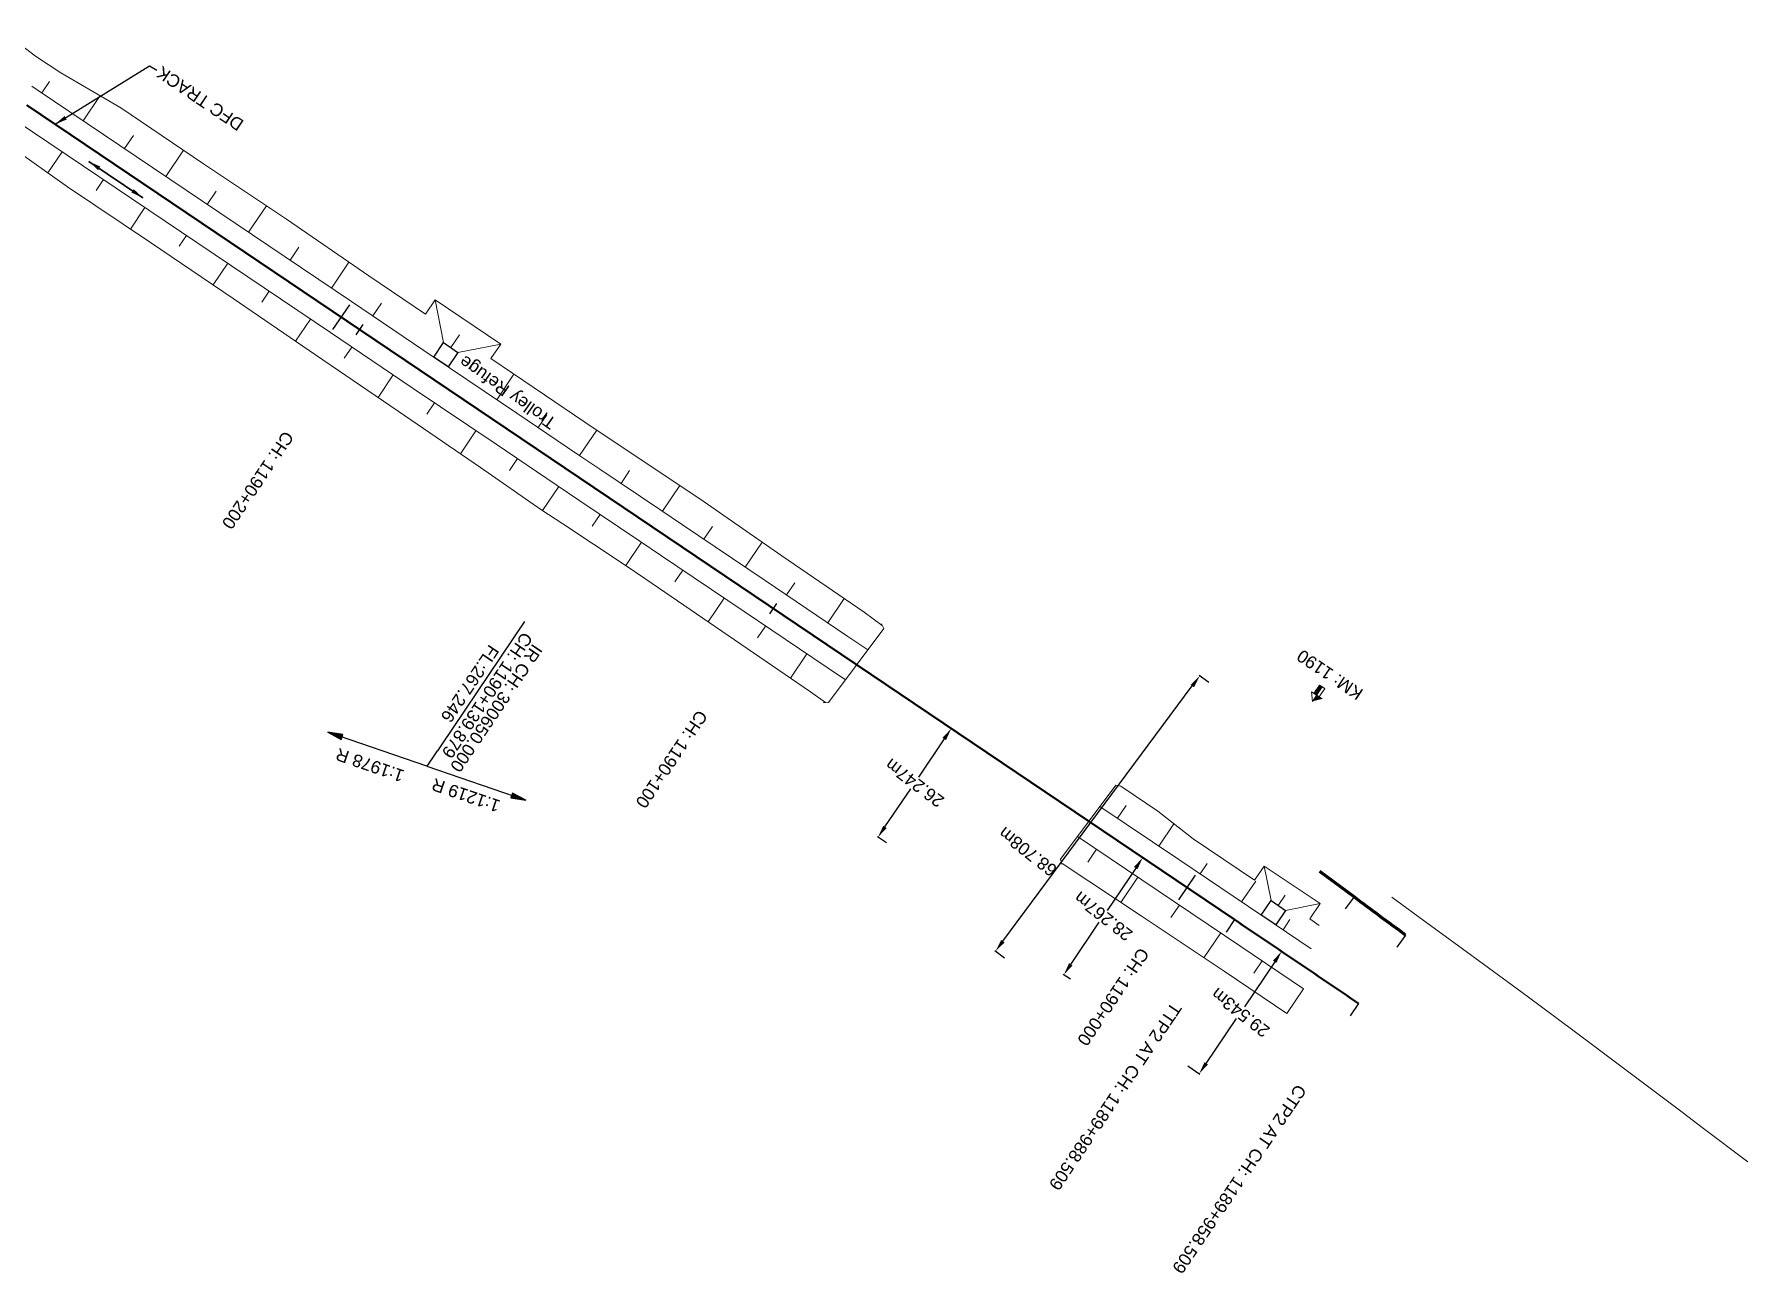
# Model space of a CAD drawing. Header units: metres. Extents: x 638322 to 644522, y 3380053 to 3384620.
# Drawn here: x 644178.4 to 644521.7, y 3380053 to 3380301.8 of the extents above; entities that cross this region are included whole.
import ezdxf
from ezdxf.enums import TextEntityAlignment as Align

# ---------------------------------------------------------------- set-up
doc = ezdxf.new("R2010")
doc.units = ezdxf.units.M
doc.header["$MEASUREMENT"] = 0
doc.linetypes.add('CENTER2', pattern=[1.125, 0.75, -0.125, 0.125, -0.125])
doc.layers.get('Defpoints').update_dxf_attribs({"lineweight": 0})
for name, color, linetype, lineweight in [('C-ALIG-DG-CURVE', 1, 'CENTER2', 70), ('C-ALIG-DG-LINE', 1, 'CENTER2', 70), ('C-ALIG-DG-SPIRAL', 1, 'CENTER2', 70), ('C-ALIG-LABL-DG', 1, 'Continuous', 25), ('C-ALIG-LABL-DG-MARK', 1, 'Continuous', 25), ('Km post', 1, 'Continuous', 13), ('PROPOSED DFCC TOE LINE', 239, 'Continuous', 0), ('PROPOSED DFCC TOE SLOPES', 239, 'Continuous', 0), ('PROPOSED DFCC TRACK', 1, 'Continuous', 0), ('PROPOSED FORMATION LINE - PLAN', 187, 'Continuous', 0), ('PROPOSED GRADES IN PLAN', 10, 'Continuous', 0)]:
    doc.layers.add(name, color=color, linetype=linetype, lineweight=lineweight)
for name, color, linetype in [('C-ROAD-MARK', 212, 'Continuous'), ('Dimension', 10, 'Continuous'), ('Layer3', 1, 'Continuous'), ('Trolley Refuse', 10, 'Continuous')]:
    doc.layers.add(name, color=color, linetype=linetype)
doc.styles.add('Arial', font='arial.ttf')
doc.styles.get("Standard").update_dxf_attribs({"font": 'arial.ttf'})
doc.styles.add('Style-Arial', font='arial.ttf')
doc.dimstyles.new('ISO-25', dxfattribs={"dimtxt": 2.5, "dimasz": 2.5, "dimexe": 1.25, "dimexo": 0.625, "dimtad": 1, "dimtxsty": 'Standard', "dimcen": 2.5, "dimadec": 0, "dimazin": 0, "dimtfac": 1, "dimtmove": 0, "dimatfit": 3, "dimfxl": 1, "dimarcsym": 0})
doc.dimstyles.get("Standard").update_dxf_attribs({"dimtxt": 2.5, "dimasz": 2.5, "dimexe": 0.18, "dimexo": 0.0625, "dimgap": 0.09, "dimtad": 0, "dimtih": 1, "dimtoh": 1, "dimdec": 3, "dimzin": 0, "dimdsep": 46, "dimtxsty": 'Standard', "dimcen": 0.09, "dimazin": 0, "dimtfac": 1, "dimtdec": 3, "dimtofl": 0, "dimtmove": 0, "dimatfit": 3, "dimfxl": 1, "dimtolj": 1, "dimtzin": 0, "dimarcsym": 0})

# ---------------------------------------------------------------- blocks, each defined once
blk = doc.blocks.new('*D383')
at = {"layer": 'Defpoints', "color": 0, "transparency": 16777216}
for p in [(644411.93, 3380173.22), (644413.85, 3380171.79), (644372.91, 3380116.61)]:
    blk.add_point(p, dxfattribs=at)
at = {"layer": 'Dimension', "color": 0, "lineweight": -2, "transparency": 16777216}
for p, q in [((644372.48, 3380120.05), (644410.44, 3380171.21)), ((644413.75, 3380171.87), (644411.83, 3380173.29)), ((644372.81, 3380116.69), (644370.89, 3380118.11))]:
    blk.add_line(p, q, dxfattribs=at)
at = {"layer": 'Dimension', "color": 0, "transparency": 16777216}
for points in [[(644410.11, 3380171.46), (644410.78, 3380170.96), (644411.93, 3380173.22)], [(644372.15, 3380120.3), (644372.82, 3380119.8), (644370.99, 3380118.04)]]:
    blk.add_solid(points, dxfattribs=at)
at = {"layer": 'Dimension', "color": 0, "lineweight": 0, "transparency": 16777216, "insert": (644377.48, 3380138.01), "char_height": 2.5, "attachment_point": 5, "rotation": 142, "style": 'Style-Arial'}
blk.add_mtext('\\A1;68.708m', dxfattribs=at)
blk = doc.blocks.new('TerminatorOpen_0.5')
at = {"color": 0, "linetype": 'ByBlock', "lineweight": -2}
for q in [(-1, 0.25), (-1, 0), (-1, -0.25)]:
    blk.add_line((0, 0), q, dxfattribs=at)
blk = doc.blocks.new('*D377')
at = {"layer": 'Defpoints', "color": 0, "transparency": 16777216}
for p in [(644362.13, 3380162.66), (644363.9, 3380161.46), (644349.23, 3380139.7)]:
    blk.add_point(p, dxfattribs=at)
at = {"layer": 'Dimension', "color": 0, "lineweight": -2, "transparency": 16777216}
for p, q in [((644360.73, 3380160.59), (644355.58, 3380152.94)), ((644363.8, 3380161.53), (644362.02, 3380162.73)), ((644348.85, 3380142.97), (644354.01, 3380150.62)), ((644349.13, 3380139.77), (644347.35, 3380140.97))]:
    blk.add_line(p, q, dxfattribs=at)
at = {"layer": 'Dimension', "color": 0, "transparency": 16777216}
for points in [[(644360.38, 3380160.82), (644361.08, 3380160.35), (644362.13, 3380162.66)], [(644348.51, 3380143.2), (644349.2, 3380142.74), (644347.45, 3380140.9)]]:
    blk.add_solid(points, dxfattribs=at)
at = {"layer": 'Dimension', "color": 0, "lineweight": 0, "transparency": 16777216, "insert": (644354.79, 3380151.78), "char_height": 2.5, "attachment_point": 5, "rotation": 143, "style": 'Style-Arial'}
blk.add_mtext('\\A1;26.247m', dxfattribs=at)
blk = doc.blocks.new('*D378')
at = {"layer": 'Defpoints', "color": 0, "transparency": 16777216}
for p in [(644400.5, 3380136.79), (644401.94, 3380135.82), (644386.13, 3380112.38)]:
    blk.add_point(p, dxfattribs=at)
at = {"layer": 'Dimension', "color": 0, "lineweight": -2, "transparency": 16777216}
for p, q in [((644401.83, 3380135.89), (644400.4, 3380136.86)), ((644399.1, 3380134.71), (644393.38, 3380126.23)), ((644386.09, 3380115.42), (644391.81, 3380123.9)), ((644386.03, 3380112.45), (644384.59, 3380113.42))]:
    blk.add_line(p, q, dxfattribs=at)
at = {"layer": 'Dimension', "color": 0, "transparency": 16777216}
for points in [[(644398.76, 3380134.95), (644399.45, 3380134.48), (644400.5, 3380136.79)], [(644385.75, 3380115.66), (644386.44, 3380115.19), (644384.7, 3380113.35)]]:
    blk.add_solid(points, dxfattribs=at)
at = {"layer": 'Dimension', "color": 0, "lineweight": 0, "transparency": 16777216, "insert": (644392.6, 3380125.07), "char_height": 2.5, "attachment_point": 5, "rotation": 142, "style": 'Style-Arial'}
blk.add_mtext('\\A1;28.267m', dxfattribs=at)
blk = doc.blocks.new('*D379')
at = {"layer": 'Defpoints', "color": 0, "transparency": 16777216}
for p in [(644425.93, 3380119.64), (644428.34, 3380118.01), (644409.41, 3380095.15)]:
    blk.add_point(p, dxfattribs=at)
at = {"layer": 'Dimension', "color": 0, "lineweight": -2, "transparency": 16777216}
for p, q in [((644426.03, 3380119.57), (644428.45, 3380117.94)), ((644426.95, 3380115.94), (644420.87, 3380106.93)), ((644413.23, 3380095.59), (644419.3, 3380104.6)), ((644409.52, 3380095.08), (644411.93, 3380093.45))]:
    blk.add_line(p, q, dxfattribs=at)
at = {"layer": 'Dimension', "color": 0, "transparency": 16777216}
for points in [[(644426.6, 3380116.17), (644427.29, 3380115.71), (644428.34, 3380118.01)], [(644412.88, 3380095.82), (644413.57, 3380095.36), (644411.83, 3380093.52)]]:
    blk.add_solid(points, dxfattribs=at)
at = {"layer": 'Dimension', "color": 0, "lineweight": 0, "transparency": 16777216, "insert": (644420.09, 3380105.77), "char_height": 2.5, "attachment_point": 5, "rotation": 142, "style": 'Style-Arial'}
blk.add_mtext('\\A1;29.543m', dxfattribs=at)
blk = doc.blocks.new('Tick Hor')
at = {"color": 1}
blk.add_lwpolyline([(-0.5, 0), (0.5, 0)], dxfattribs=at)
blk = doc.blocks.new('Direction')
h = blk.add_hatch(color=256)
h.dxf.hatch_style = 1
h.paths.add_polyline_path([(-5.537, 0), (-4.745, -0.129), (-4.745, 0.135)])
blk.add_lwpolyline([(-5.537, 0), (-4.745, -0.129), (-4.745, 0.135)], close=True)
blk.add_lwpolyline([(0, 0), (-5.537, 0)])
blk = doc.blocks.new('KM Post')
at = {"layer": 'Km post', "lineweight": 13}
h = blk.add_hatch(color=256, dxfattribs=at)
h.paths.add_polyline_path([(0, -8.9), (1.63, -8.9), (1.63, -3.79), (0, -3.79)])
h.paths.add_polyline_path([(0, -3.79), (0, 0), (-3.36, -3.79)])
for p, q in [((0, -8.9), (0, 0)), ((3.13, -3.79), (0, 0)), ((3.13, -3.79), (-3.36, -3.79))]:
    blk.add_line(p, q, dxfattribs=at)
blk.add_lwpolyline([(1.63, -3.79), (1.63, -8.9), (-1.63, -8.9), (-1.63, -3.79)], dxfattribs=at)

msp = doc.modelspace()

# ---------------------------------------------------------------- linework, layer by layer
at = {"layer": 'C-ALIG-DG-CURVE', "color": 5, "linetype": 'Continuous', "lineweight": 70, "flags": 128}
msp.add_lwpolyline([(644453.1756, 3380121.3062, -0.00106977), (644442.8504, 3380128.9341)], format="xyb", dxfattribs=at)
at = {"layer": 'C-ALIG-DG-LINE', "color": 1, "linetype": 'Continuous', "lineweight": 50, "flags": 128}
msp.add_lwpolyline([(644418.8871, 3380124.3897), (644176.8766, 3380287.5685)], dxfattribs=at)
at = {"layer": 'C-ALIG-DG-LINE', "color": 5, "linetype": 'Continuous', "lineweight": 70, "flags": 128}
msp.add_lwpolyline([(644442.8504, 3380128.9341), (644435.978, 3380134.0339)], dxfattribs=at)
at = {"layer": 'C-ALIG-DG-SPIRAL', "color": 1, "linetype": 'Continuous', "lineweight": 50, "flags": 128}
msp.add_lwpolyline([(644443.7452, 3380107.5947), (644442.9443, 3380108.1379), (644442.1433, 3380108.681), (644441.3422, 3380109.2239), (644440.541, 3380109.7667), (644439.7398, 3380110.3094), (644438.9384, 3380110.8519), (644438.137, 3380111.3944), (644437.3355, 3380111.9367), (644436.5339, 3380112.4789), (644435.7322, 3380113.021), (644434.9305, 3380113.563), (644434.1288, 3380114.105), (644433.3269, 3380114.6468), (644432.525, 3380115.1885), (644431.7231, 3380115.7302), (644430.9211, 3380116.2718), (644430.119, 3380116.8133), (644429.3169, 3380117.3548), (644428.5148, 3380117.8961), (644427.7126, 3380118.4375), (644426.9104, 3380118.9788), (644426.1082, 3380119.52), (644425.3059, 3380120.0612), (644424.5036, 3380120.6023), (644423.7013, 3380121.1434), (644422.8989, 3380121.6845), (644422.0966, 3380122.2256), (644421.2942, 3380122.7667), (644420.4918, 3380123.3077), (644419.6895, 3380123.8487), (644418.8871, 3380124.3897)], dxfattribs=at)
at = {"layer": 'C-ALIG-LABL-DG', "color": 1, "linetype": 'Continuous', "lineweight": 25}
msp.add_line((644409.3596, 3380130.8138), (644407.962, 3380128.7409), dxfattribs=at)
at = {"layer": 'C-ALIG-LABL-DG-MARK', "color": 1, "linetype": 'Continuous', "lineweight": 25}
for p, q in [((644442.8504, 3380128.9341), (644441.0627, 3380126.5249)), ((644418.8871, 3380124.3897), (644417.2099, 3380121.9023)), ((644453.1756, 3380121.3062), (644451.3982, 3380118.8895)), ((644443.7452, 3380107.5947), (644442.061, 3380105.112))]:
    msp.add_line(p, q, dxfattribs=at)
at = {"layer": 'C-ROAD-MARK', "color": 212, "linetype": 'Continuous', "lineweight": -3}
msp.add_circle((644232.651, 3380249.9619), 0.015, dxfattribs=at)
msp.add_circle((644232.651, 3380249.9619), 0.015, dxfattribs=at)
at = {"layer": 'Layer3', "color": 1, "linetype": 'Continuous', "lineweight": -3}
msp.add_lwpolyline([(644239.848, 3380245.1092), (644176.8766, 3380287.5685)], dxfattribs=at)
at = {"layer": 'Layer3', "color": 212, "linetype": 'Continuous', "lineweight": -3}
for centre in [(644232.651, 3380249.9619), (644232.651, 3380249.9619), (644239.848, 3380245.1092), (644239.848, 3380245.1092)]:
    msp.add_circle(centre, 0.015, dxfattribs=at)
at = {"layer": 'PROPOSED DFCC TOE LINE', "lineweight": 0, "flags": 128}
for points in [[(644172.85, 3380301.7867), (644178.6182, 3380297.3962), (644183.7321, 3380294.087), (644195.7588, 3380287.0448), (644212.3144, 3380275.8237), (644228.9402, 3380264.7066), (644245.4317, 3380253.3903), (644256.7822, 3380245.6799), (644258.7243, 3380248.5602), (644271.848, 3380239.7113), (644269.8795, 3380236.7919), (644278.5285, 3380230.9266), (644290.7623, 3380222.6863), (644295.1392, 3380219.7872), (644307.4059, 3380211.5956), (644311.7657, 3380208.6712), (644328.2103, 3380197.2854), (644344.6966, 3380185.9614), (644348.2919, 3380183.3345)], [(644336.958, 3380167.8618), (644333.9511, 3380170.0248), (644317.4549, 3380181.3341), (644300.9294, 3380192.5999), (644296.5794, 3380195.5388), (644284.2973, 3380203.7076), (644279.9091, 3380206.5899), (644267.7682, 3380214.9681), (644251.2812, 3380226.291), (644234.7375, 3380237.5298), (644218.2392, 3380248.8359), (644201.6822, 3380260.055), (644185.0698, 3380271.1919), (644173.7348, 3380279.2599)], [(644396.1312, 3380151.0991), (644403.5655, 3380146.1055), (644410.5929, 3380140.5932), (644422.935, 3380132.2703), (644424.8652, 3380135.1329), (644436.0577, 3380127.5862), (644433.9922, 3380124.5228), (644435.8609, 3380123.1828)], [(644429.3851, 3380105.5961), (644416.8258, 3380114.0624), (644400.1724, 3380125.1385), (644384.3538, 3380135.6147)]]:
    msp.add_lwpolyline(points, dxfattribs=at)
at = {"layer": 'PROPOSED DFCC TOE SLOPES', "flags": 128}
for points in [[(644179.8814, 3380290.0654), (644181.4105, 3380292.3326)], [(644188.1724, 3380284.475), (644191.5621, 3380289.5022)], [(644196.4637, 3380278.8845), (644198.2414, 3380281.5209)], [(644183.9795, 3380278.2565), (644181.1144, 3380274.0073)], [(644183.9795, 3380278.2565), (644181.1144, 3380274.0073)], [(644204.755, 3380273.2939), (644208.2968, 3380278.5468)], [(644192.2708, 3380272.666), (644190.8077, 3380270.4961)], [(644213.0463, 3380267.7034), (644214.8195, 3380270.3332)], [(644200.5621, 3380267.0755), (644197.6508, 3380262.7577)], [(644221.3377, 3380262.1129), (644224.9056, 3380267.4045)], [(644208.8534, 3380261.4849), (644207.3981, 3380259.3265)], [(644229.629, 3380256.5224), (644231.4064, 3380259.1585)], [(644237.9203, 3380250.9318), (644241.4296, 3380256.1365)], [(644217.1448, 3380255.8944), (644214.2212, 3380251.5585)], [(644225.4361, 3380250.3039), (644223.9603, 3380248.1152)], [(644246.2116, 3380245.3413), (644247.9502, 3380247.9198)], [(644260.3891, 3380240.0032), (644258.7243, 3380248.5602)], [(644233.7274, 3380244.7133), (644230.7338, 3380240.2735)], [(644242.0187, 3380239.1228), (644240.5067, 3380236.8803)], [(644261.8401, 3380239.0249), (644263.5631, 3380241.5803)], [(644263.2911, 3380238.0465), (644271.848, 3380239.7113)], [(644250.31, 3380233.5323), (644247.2665, 3380229.0183)], [(644271.0856, 3380228.5697), (644274.5115, 3380233.6507)], [(644258.6013, 3380227.9417), (644257.0625, 3380225.6595)], [(644279.3769, 3380222.9792), (644281.0869, 3380225.5153)], [(644266.8927, 3380222.3512), (644263.7672, 3380217.7159)], [(644287.6682, 3380217.3886), (644291.0927, 3380222.4675)], [(644275.184, 3380216.7607), (644273.5941, 3380214.4028)], [(644295.9595, 3380211.7981), (644297.6893, 3380214.3636)], [(644304.2508, 3380206.2076), (644307.735, 3380211.3749)], [(644283.4753, 3380211.1701), (644280.2403, 3380206.3723)], [(644291.7666, 3380205.5796), (644290.1746, 3380203.2185)], [(644312.5422, 3380200.617), (644314.2697, 3380203.1792)], [(644300.0579, 3380199.9891), (644296.9077, 3380195.317)], [(644320.8335, 3380195.0265), (644324.2196, 3380200.0485)], [(644308.3493, 3380194.3985), (644306.7655, 3380192.0497)], [(644329.1248, 3380189.436), (644330.7887, 3380191.9037)], [(644316.6406, 3380188.808), (644313.4446, 3380184.068)], [(644337.4161, 3380183.8454), (644340.6958, 3380188.7095)], [(644324.9319, 3380183.2175), (644323.3158, 3380180.8207)], [(644333.2232, 3380177.6269), (644329.9479, 3380172.7693)], [(644395.4553, 3380144.7117), (644397.1655, 3380147.248)], [(644403.7466, 3380139.1212), (644406.7642, 3380143.5965)], [(644391.2624, 3380138.4932), (644389.5252, 3380135.9167)], [(644399.5537, 3380132.9027), (644396.1257, 3380127.8185)], [(644412.038, 3380133.5306), (644413.4489, 3380135.6232)], [(644426.2154, 3380128.1926), (644424.8652, 3380135.1329)], [(644420.3293, 3380127.9401), (644423.1508, 3380132.1248)], [(644427.6664, 3380127.2142), (644429.0639, 3380129.2869)], [(644407.8451, 3380127.3121), (644406.1514, 3380124.8003)], [(644429.1174, 3380126.2359), (644436.0577, 3380127.5862)], [(644428.6206, 3380122.3496), (644429.9898, 3380124.3802)], [(644416.1364, 3380121.7216), (644412.7844, 3380116.7503)], [(644424.4277, 3380116.1311), (644422.7605, 3380113.6584)], [(644432.719, 3380110.5406), (644429.3851, 3380105.5961)]]:
    msp.add_lwpolyline(points, dxfattribs=at)
at = {"layer": 'PROPOSED DFCC TRACK', "color": 12, "flags": 128}
msp.add_lwpolyline([(644418.0003, 3380124.9876), (644232.651, 3380249.9619)], dxfattribs=at)
at = {"layer": 'PROPOSED DFCC TRACK', "linetype": 'Continuous', "flags": 128}
for points in [[(644336.4924, 3380167.8378), (644337.5435, 3380167.892), (644348.625, 3380182.6931), (644348.1399, 3380183.6271)], [(644384.2738, 3380135.4939), (644384.0297, 3380136.5177), (644395.0984, 3380151.3017), (644396.1312, 3380151.0991)]]:
    msp.add_lwpolyline(points, dxfattribs=at)
at = {"layer": 'PROPOSED FORMATION LINE - PLAN', "lineweight": 0, "flags": 128}
for points in [[(644241.9445, 3380248.2185), (644178.9731, 3380290.6778), (644177.9032, 3380291.3991)], [(644237.7516, 3380242), (644174.7802, 3380284.4593)], [(644345.4381, 3380178.4365), (644341.4403, 3380181.1321), (644324.8577, 3380192.3131), (644308.275, 3380203.4942), (644303.9223, 3380206.4291), (644291.6924, 3380214.6753), (644287.3397, 3380217.6101), (644275.1098, 3380225.8563), (644258.5271, 3380237.0374), (644241.9445, 3380248.2185)], [(644340.9376, 3380172.4254), (644337.2474, 3380174.9136), (644320.6648, 3380186.0946), (644304.0821, 3380197.2757), (644299.7294, 3380200.2106), (644287.4995, 3380208.4568), (644283.1468, 3380211.3917), (644270.9169, 3380219.6378), (644254.3342, 3380230.8189), (644237.7516, 3380242)], [(644434.282, 3380118.5323), (644424.3535, 3380125.2267), (644407.7708, 3380136.4078), (644391.9394, 3380147.0824)], [(644432.719, 3380110.5406), (644420.1606, 3380119.0082), (644403.5779, 3380130.1893), (644387.4389, 3380141.0713)], [(644521.7481, 3380075.8568), (644512.9106, 3380082.5642), (644508.6198, 3380085.805), (644501.9297, 3380090.8404), (644492.6086, 3380097.8205), (644490.921, 3380099.0799), (644479.8849, 3380107.2823), (644476.539, 3380109.7578), (644468.8213, 3380115.4478), (644460.4113, 3380121.6166), (644457.7304, 3380123.5761), (644450.4364, 3380128.8844)]]:
    msp.add_lwpolyline(points, dxfattribs=at)
at = {"layer": 'Trolley Refuse'}
for points in [[(644260.3891, 3380240.0032), (644263.2911, 3380238.0465), (644261.3344, 3380235.1446), (644258.4324, 3380237.1013)], [(644426.2154, 3380128.1926), (644429.1174, 3380126.2359), (644427.1607, 3380123.3339), (644424.2588, 3380125.2906)]]:
    msp.add_lwpolyline(points, close=True, dxfattribs=at)

# ---------------------------------------------------------------- block references
at = {"layer": 'C-ALIG-LABL-DG', "color": 1, "linetype": 'Continuous', "lineweight": 25}
for p, xscale, yscale, zscale, rotation in [((644239.848, 3380245.1092), 5.999999999999976, 5.999999999999976, 5.999999999999976, 236.0096508321234), ((644243.5333, 3380242.6244), 2.500000000000001, 2.500000000000001, 2.500000000000001, 236.0096510175833), ((644326.4464, 3380186.7191), 2.500000000000001, 2.500000000000001, 2.500000000000001, 236.0096510175833), ((644409.3596, 3380130.8138), 6.000000000000001, 6.000000000000001, 6.000000000000001, 236.0096510175833)]:
    msp.add_blockref('Tick Hor', p, dxfattribs=dict(at, xscale=xscale, yscale=yscale, zscale=zscale, rotation=rotation))

# ---------------------------------------------------------------- texts
at = {"layer": 'C-ALIG-LABL-DG', "color": 1, "linetype": 'Continuous', "lineweight": 25, "insert": (644443.5037, 3380168.2163), "char_height": 2.5, "width": 14.67118, "attachment_point": 1, "rotation": 146.009651, "style": 'Arial', "bg_fill": 3, "box_fill_scale": 1.04, "bg_fill_color": 256, "bg_fill_true_color": 13158600, "bg_fill_transparency": 0}
msp.add_mtext('KM: 1190', dxfattribs=at)
at = {"layer": 'PROPOSED DFCC TRACK', "color": 10, "linetype": 'Continuous', "lineweight": -3, "ltscale": 5}
msp.add_text(' DFC TRACK', height=2.5, rotation=145.992892, dxfattribs=at).set_placement((644204.0178, 3380295.5151), align=Align.RIGHT)
at = {"layer": 'PROPOSED GRADES IN PLAN', "color": 7, "insert": (644279.3191, 3380179.1592), "char_height": 2.5, "attachment_point": 4, "rotation": 236.0097, "line_spacing_factor": 0.84, "style": 'Style-Arial'}
msp.add_mtext('IR CH: 300650.000', dxfattribs=at)
at = {"layer": 'Trolley Refuse'}
msp.add_text('Trolley Refuge', height=2.5, rotation=144.835239, dxfattribs=at).set_placement((644283.2179, 3380224.5094))

# ---------------------------------------------------------------- dimensions: what is measured, and where the dimension line sits
at = {"layer": 'Dimension', "color": 10, "lineweight": 0}
dim = msp.add_linear_dim(base=(644411.933, 3380173.2182), p1=(644372.9125, 3380116.6148), p2=(644413.8536, 3380171.7932), angle=53.425398, dimstyle='Standard', override={"dimexe": 0.125, "dimexo": 0.125, "dimgap": 0.125, "dimtad": 1, "dimtih": 0, "dimtoh": 0, "dimzin": 11, "dimpost": 'm', "dimtxsty": 'Style-Arial', "dimsah": 1, "dimadec": 4, "dimazin": 3, "dimtmove": 2, "dimatfit": 1, "dimldrblk": 'TerminatorOpen_0.5', "dimfrac": 2, "dimtzin": 11}, dxfattribs=at)
dim.commit()
dim.dimension.update_dxf_attribs({"geometry": '*D383', "text_midpoint": (644377.4825, 3380138.0138), "dimtype": 129, "text_rotation": 142})
for p1, p2, distance, picture, middle, turn in [((644349.2309, 3380139.7001), (644363.9045, 3380161.4625), 2.1425, '*D377', (644354.7913, 3380151.779), 143), ((644386.1324, 3380112.383), (644401.935, 3380135.8199), 1.7308, '*D378', (644392.5987, 3380125.069), 142), ((644409.413, 3380095.1465), (644425.9293, 3380119.6414), -2.9123, '*D379', (644420.0858, 3380105.7657), 142)]:
    dim = msp.add_aligned_dim(p1=p1, p2=p2, distance=distance, dimstyle='Standard', override={"dimexe": 0.125, "dimexo": 0.125, "dimgap": 0.125, "dimtad": 1, "dimtih": 0, "dimtoh": 0, "dimzin": 11, "dimpost": 'm', "dimtxsty": 'Style-Arial', "dimsah": 1, "dimadec": 4, "dimazin": 3, "dimtmove": 2, "dimatfit": 1, "dimldrblk": 'TerminatorOpen_0.5', "dimfrac": 2, "dimtzin": 11}, dxfattribs=at)
    dim.commit()
    dim.dimension.update_dxf_attribs({"geometry": picture, "text_midpoint": middle, "text_rotation": turn})

# ---------------------------------------------------------------- leaders
at = {"layer": 'PROPOSED DFCC TRACK', "color": 10, "linetype": 'Continuous', "lineweight": -3, "ltscale": 5}
msp.add_leader([(644182.5473, 3380283.745), (644201.4527, 3380295.4708), (644202.9686, 3380294.6033)], dimstyle='ISO-25', override={"dimtxt": 3, "dimasz": 2.5, "dimgap": 0.625, "dimtad": 0, "dimdec": 3, "dimzin": 2, "dimtdec": 3}, dxfattribs=at)
at = {"layer": 'PROPOSED DFCC TRACK', "linetype": 'Continuous', "lineweight": 0}
for points in [[(644189.32, 3380276.3192), (644200.142, 3380269.0223)], [(644200.142, 3380269.0223), (644189.32, 3380276.3192)]]:
    msp.add_leader(points, dimstyle='ISO-25', override={"dimtxt": 3, "dimasz": 2.5, "dimtad": 0, "dimdec": 3, "dimzin": 2, "dimtdec": 3}, dxfattribs=at)

# ---------------------------------------------------------------- next in the draw order: block references
at = {"layer": 'C-ALIG-LABL-DG', "color": 1, "linetype": 'Continuous', "lineweight": 25, "xscale": 0.3933041122191783, "yscale": 0.3933041122191783, "zscale": 0.3933041122191783, "rotation": 146.0096510182545}
msp.add_blockref('KM Post', (644434.517, 3380168.1247), dxfattribs=at)

# ---------------------------------------------------------------- next in the draw order: texts
at = {"layer": 'C-ALIG-LABL-DG', "color": 1, "linetype": 'Continuous', "lineweight": 25, "char_height": 2.5, "style": 'Arial', "bg_fill": 3, "box_fill_scale": 1.04, "bg_fill_color": 256, "bg_fill_true_color": 13158600, "bg_fill_transparency": 0}
for s, insert, width, attachment_point, rotation in [('CH: 1190+200', (644229.501, 3380221.8132), 22.502814, 4, 236.009651), ('CH: 1190+139.879\\PFL:267.246', (644267.416, 3380170.5041), 29.381975, 5, 236.009651), ('CH: 1190+100', (644312.4142, 3380165.9079), 22.502814, 4, 236.009651), ('1:1978 R', (644252.7514, 3380154.2477), 13.8875, 7, 161.009651), ('1:1219 R', (644258.5813, 3380152.8245), 13.8875, 9, 161.009651), ('CH: 1190+000', (644400.9179, 3380118.2939), 22.502814, 4, 236.009651), ('CTP2 AT CH: 1189+958.509', (644407.3105, 3380053.8869), 44.866115, 6, 235.847493)]:
    msp.add_mtext(s, dxfattribs=dict(at, insert=insert, width=width, attachment_point=attachment_point, rotation=rotation))

# ---------------------------------------------------------------- next in the draw order: linework, layer by layer
at = {"layer": 'C-ALIG-LABL-DG', "color": 1, "linetype": 'Continuous', "lineweight": 25}
msp.add_line((644276.6099, 3380184.1396), (644257.043, 3380155.12), dxfattribs=at)

# ---------------------------------------------------------------- next in the draw order: block references
for xscale, yscale, zscale, rotation in [(3.789791541545083, 3.789791541545083, 3.789791541545083, 341.0096510176453), (3.7897915415451, 3.7897915415451, 3.7897915415451, 161.0096510176452)]:
    msp.add_blockref('Direction', (644257.043, 3380155.12), dxfattribs=dict(at, xscale=xscale, yscale=yscale, zscale=zscale, rotation=rotation))

# ---------------------------------------------------------------- next in the draw order: texts
at = {"layer": 'C-ALIG-LABL-DG', "color": 1, "linetype": 'Continuous', "lineweight": 25, "insert": (644382.6045, 3380070.5791), "char_height": 2.5, "width": 44.566422, "attachment_point": 6, "rotation": 236.009651, "style": 'Arial', "bg_fill": 3, "box_fill_scale": 1.04, "bg_fill_color": 256, "bg_fill_true_color": 13158600, "bg_fill_transparency": 0}
msp.add_mtext('TTP2 AT CH: 1189+988.509', dxfattribs=at)

doc.saveas('drawing.dxf')
